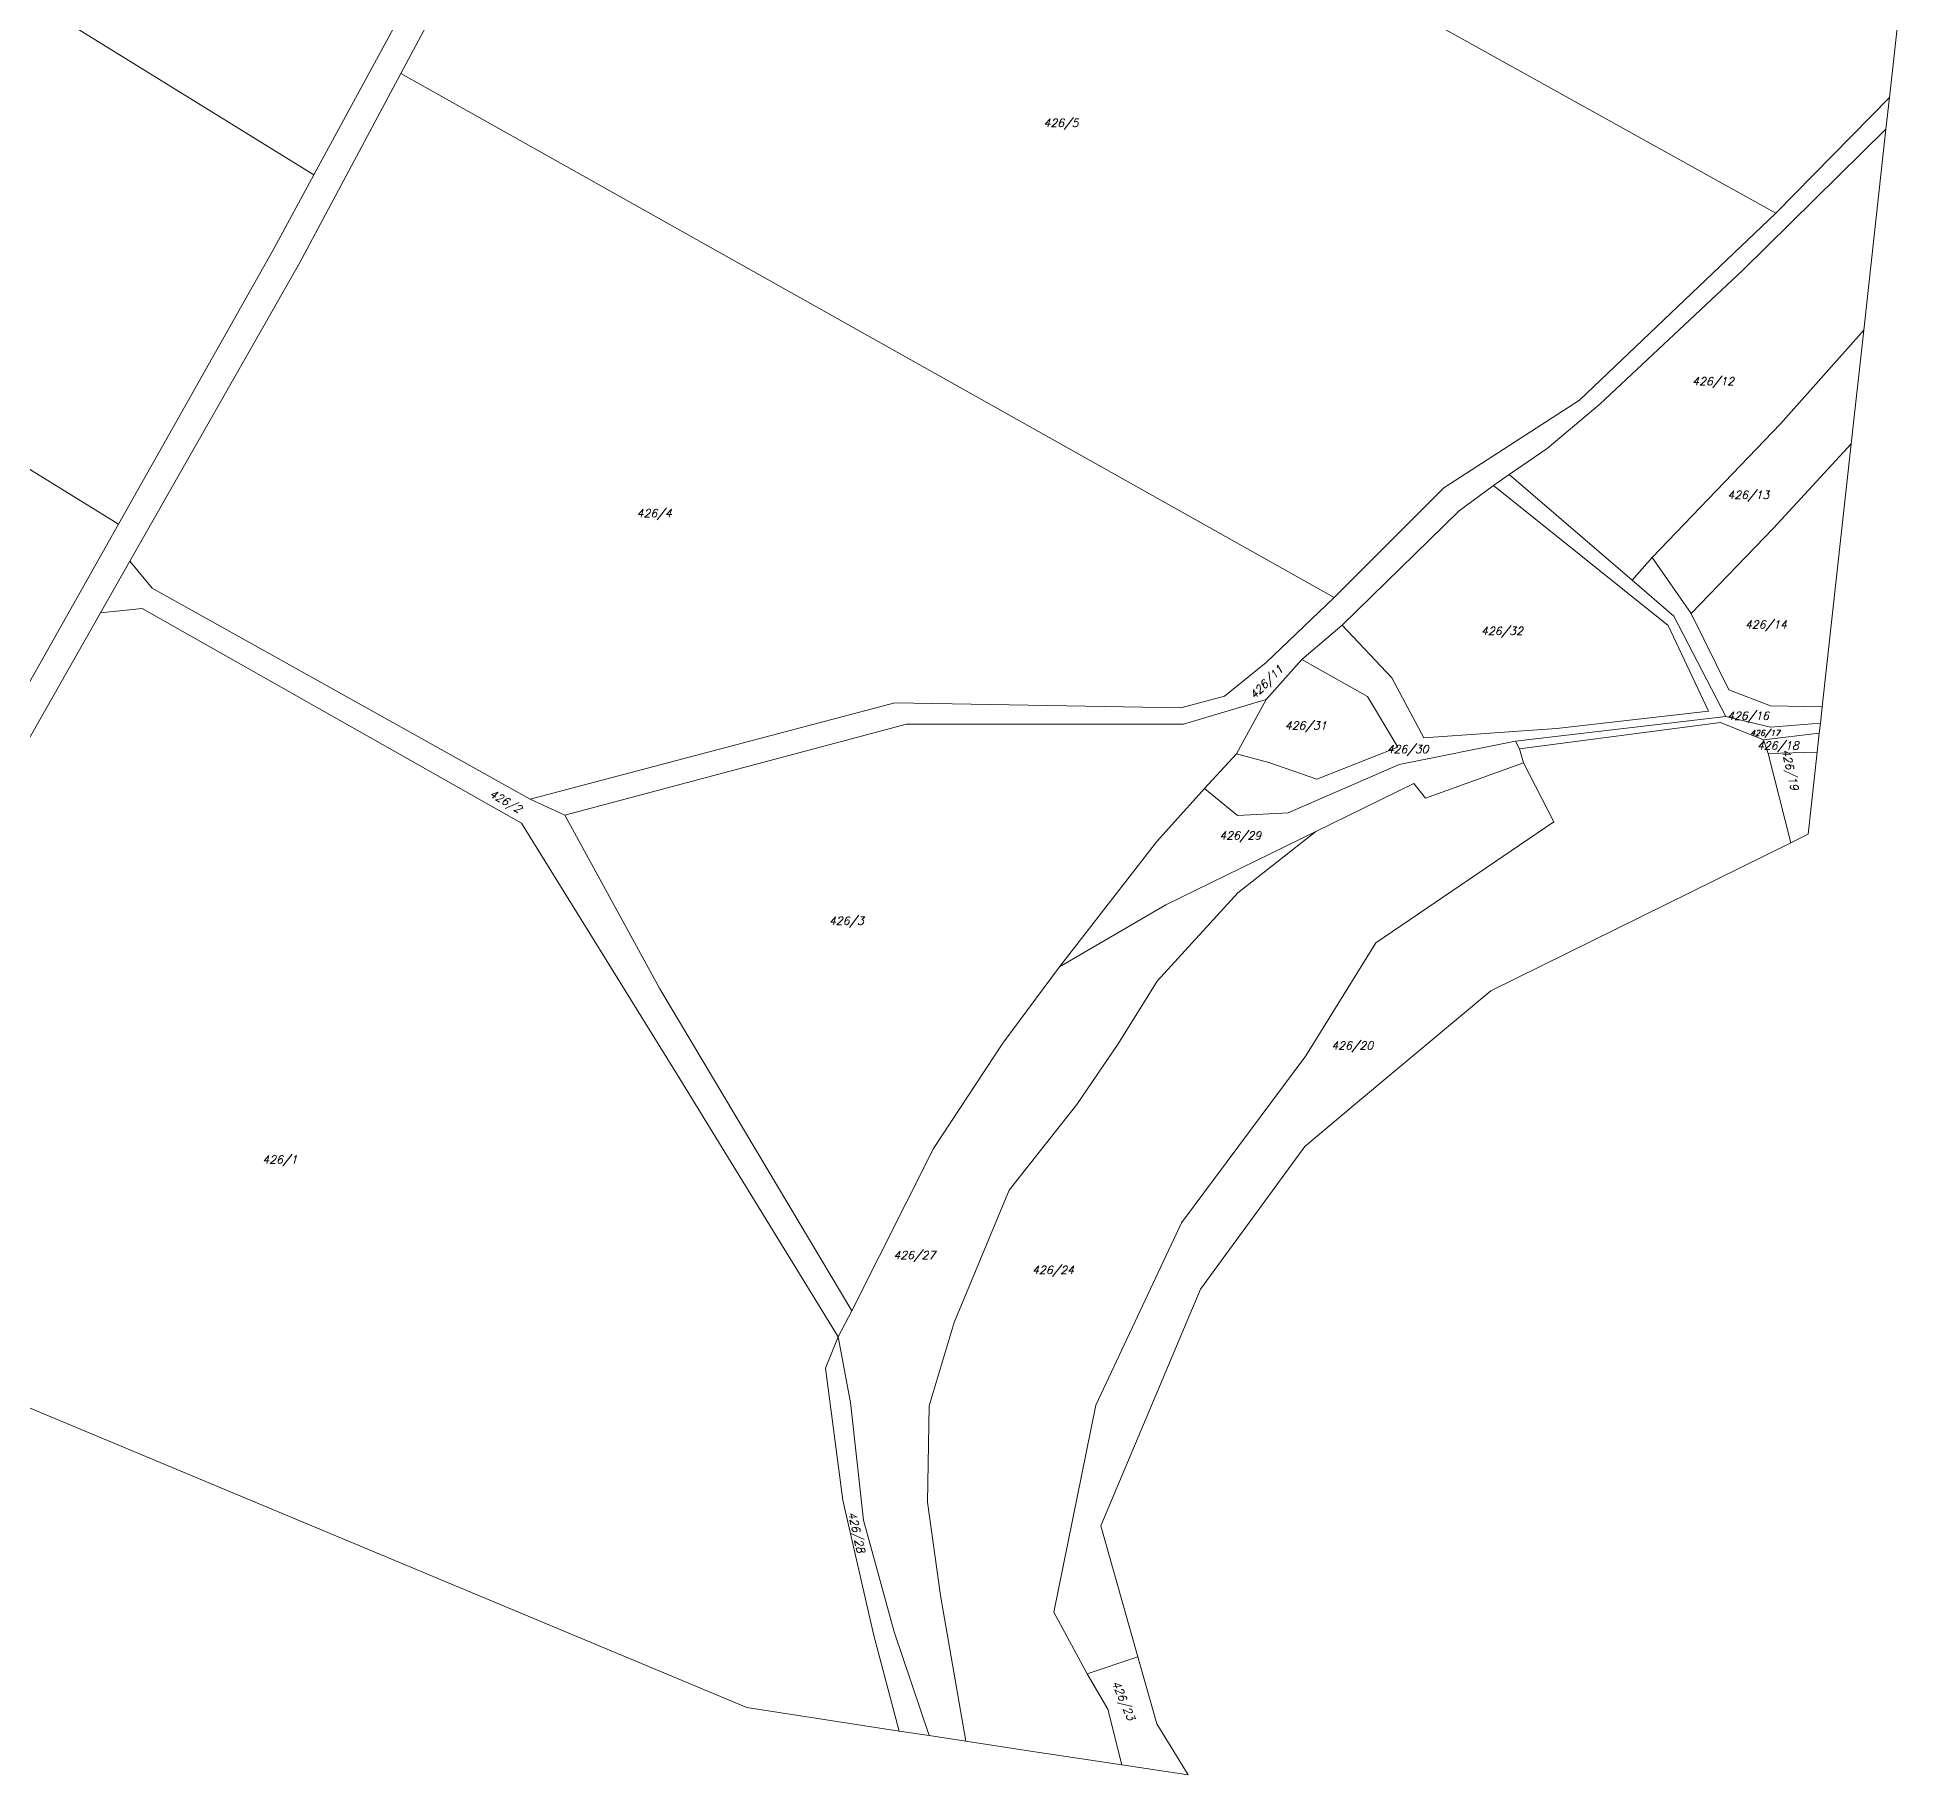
# Model space of a CAD drawing. Header units: millimetres. Extents: x -626414 to -622734, y -1174816 to -1171998.
# Drawn here: x -625481.5 to -625085.6, y -1174816.3 to -1174447.1 of the extents above; entities that cross this region are included whole.
import ezdxf
from ezdxf.enums import TextEntityAlignment as Align

# ---------------------------------------------------------------- set-up
doc = ezdxf.new("R2010")
doc.units = ezdxf.units.MM
doc.layers.add('Dobrinsko_hranice parcel', color=7, linetype='Continuous', lineweight=0)
doc.layers.add('Dobrinsko_parcelní čísla', color=7, linetype='Continuous', lineweight=0)
doc.styles.add('Style-ITALICS', font='ITALICS.shx')

msp = doc.modelspace()

# ---------------------------------------------------------------- linework, layer by layer
at = {"layer": 'Dobrinsko_hranice parcel', "color": 7, "linetype": 'Continuous', "lineweight": 13}
for p, q in [((-625349.19, -1174352.67), (-625112.12, -1174484.5)), ((-625422.74, -1174476.33), (-625607.79, -1174362.04)), ((-625404.31, -1174454.84), (-625358.5, -1174368.93)), ((-625422.74, -1174476.33), (-625400.66, -1174435.54)), ((-625085.59, -1174438.06), (-625088, -1174459.91)), ((-625464.25, -1174550.55), (-625620.37, -1174454.27)), ((-625425.81, -1174495.15), (-625404.31, -1174454.84)), ((-625404.31, -1174454.84), (-625205.98, -1174566.13)), ((-625088, -1174459.91), (-625112.12, -1174484.5)), ((-625088, -1174459.91), (-625088.74, -1174466.65)), ((-625088.74, -1174466.65), (-625119.16, -1174496.63)), ((-625088.74, -1174466.65), (-625093.45, -1174509.37)), ((-625431.2, -1174491.95), (-625422.74, -1174476.33)), ((-625153.82, -1174524.23), (-625112.12, -1174484.5)), ((-625464.25, -1174550.55), (-625431.2, -1174491.95)), ((-625461.84, -1174558.43), (-625425.81, -1174495.15)), ((-625119.16, -1174496.63), (-625149.53, -1174525.08)), ((-625093.45, -1174509.37), (-625111.11, -1174529.27)), ((-625093.45, -1174509.37), (-625096.11, -1174533.48)), ((-625182.67, -1174542.86), (-625153.82, -1174524.23)), ((-625149.53, -1174525.08), (-625160.7, -1174534.52)), ((-625111.11, -1174529.27), (-625138.4, -1174557.65)), ((-625160.7, -1174534.52), (-625168.76, -1174540.05)), ((-625096.11, -1174533.48), (-625112.64, -1174551.4)), ((-625096.11, -1174533.48), (-625102.27, -1174589.39)), ((-625205.98, -1174566.13), (-625182.67, -1174542.86)), ((-625172.13, -1174542.32), (-625179.42, -1174547.74)), ((-625168.76, -1174540.05), (-625172.13, -1174542.32)), ((-625172.13, -1174542.32), (-625135.03, -1174572.12)), ((-625168.76, -1174540.05), (-625142.69, -1174562.47)), ((-625501.27, -1174616.16), (-625464.25, -1174550.55)), ((-625179.42, -1174547.74), (-625204.27, -1174572.03)), ((-625112.64, -1174551.4), (-625130.12, -1174569.57)), ((-625468.11, -1174569.44), (-625461.84, -1174558.43)), ((-625457.16, -1174564.18), (-625461.84, -1174558.43)), ((-625138.4, -1174557.65), (-625142.69, -1174562.47)), ((-625138.4, -1174557.65), (-625130.12, -1174569.57)), ((-625142.69, -1174562.47), (-625133.8, -1174570.14)), ((-625376.82, -1174609.02), (-625457.16, -1174564.18)), ((-625220.4, -1174579.94), (-625205.98, -1174566.13)), ((-625497.97, -1174621.9), (-625468.11, -1174569.44)), ((-625459.25, -1174568.49), (-625468.11, -1174569.44)), ((-625378.66, -1174614.13), (-625459.25, -1174568.49)), ((-625133.8, -1174570.14), (-625122.76, -1174591.42)), ((-625130.12, -1174569.57), (-625122.15, -1174585.75)), ((-625204.27, -1174572.03), (-625212.81, -1174579.35)), ((-625204.27, -1174572.03), (-625193.7, -1174583.21)), ((-625135.03, -1174572.12), (-625126.44, -1174590.29)), ((-625229.25, -1174587.11), (-625220.4, -1174579.94)), ((-625212.81, -1174579.35), (-625220.4, -1174587.84)), ((-625212.81, -1174579.35), (-625198.91, -1174587.18)), ((-625193.7, -1174583.21), (-625186.95, -1174595.98)), ((-625122.15, -1174585.75), (-625113.25, -1174589.15)), ((-625376.82, -1174609.02), (-625299.32, -1174588.51)), ((-625299.32, -1174588.51), (-625238.58, -1174589.59)), ((-625238.58, -1174589.59), (-625229.25, -1174587.11)), ((-625220.4, -1174587.84), (-625237.99, -1174593.06)), ((-625220.4, -1174587.84), (-625226.72, -1174599.4)), ((-625198.91, -1174587.18), (-625192.47, -1174597.96)), ((-625158.74, -1174593.99), (-625126.44, -1174590.29)), ((-625113.25, -1174589.15), (-625102.27, -1174589.39)), ((-625102.27, -1174589.39), (-625102.65, -1174592.82)), ((-625296.87, -1174593.06), (-625369.46, -1174612.43)), ((-625237.99, -1174593.06), (-625296.87, -1174593.06)), ((-625186.95, -1174595.98), (-625158.74, -1174593.99)), ((-625167.44, -1174596.7), (-625122.76, -1174591.42)), ((-625166.58, -1174598.29), (-625123.86, -1174592.73)), ((-625123.86, -1174592.73), (-625114.74, -1174596.4)), ((-625122.76, -1174591.42), (-625113.25, -1174593.69)), ((-625113.25, -1174593.69), (-625102.65, -1174592.82)), ((-625102.65, -1174592.82), (-625102.89, -1174594.99)), ((-625192.47, -1174597.96), (-625209.65, -1174604.77)), ((-625192.17, -1174601.65), (-625167.44, -1174596.7)), ((-625167.44, -1174596.7), (-625166.58, -1174598.29)), ((-625166.58, -1174598.29), (-625165.72, -1174601.27)), ((-625114.74, -1174596.4), (-625102.89, -1174594.99)), ((-625114.74, -1174596.4), (-625113.78, -1174599.28)), ((-625102.89, -1174594.99), (-625103.33, -1174599.03)), ((-625226.72, -1174599.4), (-625233.52, -1174606.72)), ((-625219.84, -1174601.24), (-625226.72, -1174599.4)), ((-625209.65, -1174604.77), (-625219.84, -1174601.24)), ((-625215.78, -1174611.87), (-625192.17, -1174601.65)), ((-625165.72, -1174601.27), (-625186.57, -1174608.76)), ((-625165.72, -1174601.27), (-625159.28, -1174613.79)), ((-625113.78, -1174599.28), (-625103.33, -1174599.03)), ((-625113.78, -1174599.28), (-625108.96, -1174618.25)), ((-625103.33, -1174599.03), (-625105.25, -1174616.41)), ((-625209.88, -1174615.86), (-625189.02, -1174605.64)), ((-625189.02, -1174605.64), (-625186.57, -1174608.76)), ((-625369.46, -1174612.43), (-625376.82, -1174609.02)), ((-625233.52, -1174606.72), (-625243.64, -1174617.99)), ((-625233.52, -1174606.72), (-625226.51, -1174612.44)), ((-625345.55, -1174667.48), (-625378.66, -1174614.13)), ((-625349.23, -1174649.32), (-625369.46, -1174612.43)), ((-625226.51, -1174612.44), (-625215.78, -1174611.87)), ((-625159.28, -1174613.79), (-625197.15, -1174639.55)), ((-625243.64, -1174617.99), (-625264.35, -1174644.62)), ((-625209.88, -1174615.86), (-625241.77, -1174631.47)), ((-625226.43, -1174628.91), (-625209.88, -1174615.86)), ((-625105.25, -1174616.41), (-625108.96, -1174618.25)), ((-625108.96, -1174618.25), (-625172.71, -1174649.73)), ((-625243.6, -1174647.64), (-625226.43, -1174628.91)), ((-625241.77, -1174631.47), (-625264.35, -1174644.62)), ((-625197.15, -1174639.55), (-625212.02, -1174663.54)), ((-625264.35, -1174644.62), (-625276.37, -1174660.86)), ((-625308.44, -1174717.73), (-625349.23, -1174649.32)), ((-625251.88, -1174660.98), (-625243.6, -1174647.64)), ((-625172.71, -1174649.73), (-625200.99, -1174673.37)), ((-625276.37, -1174660.86), (-625291.12, -1174683.25)), ((-625260.62, -1174673.9), (-625251.88, -1174660.98)), ((-625212.02, -1174663.54), (-625238.39, -1174699.01)), ((-625311.34, -1174723.2), (-625345.55, -1174667.48)), ((-625200.99, -1174673.37), (-625212.24, -1174682.78)), ((-625275.04, -1174692.06), (-625260.62, -1174673.9)), ((-625291.12, -1174683.25), (-625308.44, -1174717.73)), ((-625212.24, -1174682.78), (-625234.37, -1174713.1)), ((-625286.69, -1174720.16), (-625275.04, -1174692.06)), ((-625238.39, -1174699.01), (-625256.64, -1174737.75)), ((-625234.37, -1174713.1), (-625255.52, -1174763.36)), ((-625308.44, -1174717.73), (-625311.34, -1174723.2)), ((-625292.05, -1174737.89), (-625286.69, -1174720.16)), ((-625311.34, -1174723.2), (-625314.02, -1174729.87)), ((-625311.34, -1174723.2), (-625308.76, -1174737.18)), ((-625330.76, -1174802.02), (-625504.54, -1174729.44)), ((-625314.02, -1174729.87), (-625310.39, -1174757.94)), ((-625308.76, -1174737.18), (-625305.99, -1174762.15)), ((-625292.36, -1174758.33), (-625292.05, -1174737.89)), ((-625256.64, -1174737.75), (-625265.53, -1174781.74)), ((-625310.39, -1174757.94), (-625303.77, -1174786.68)), ((-625289.6, -1174778.19), (-625292.36, -1174758.33)), ((-625305.99, -1174762.15), (-625299.5, -1174785.91)), ((-625255.52, -1174763.36), (-625247.67, -1174791.23)), ((-625284.23, -1174809.16), (-625289.6, -1174778.19)), ((-625265.53, -1174781.74), (-625258.48, -1174794.8)), ((-625303.77, -1174786.68), (-625298.37, -1174806.99)), ((-625299.5, -1174785.91), (-625292.06, -1174807.96)), ((-625258.48, -1174794.8), (-625247.67, -1174791.23)), ((-625247.67, -1174791.23), (-625243.66, -1174805.47)), ((-625254.03, -1174802.32), (-625258.48, -1174794.8)), ((-625298.37, -1174806.99), (-625330.76, -1174802.02)), ((-625251.08, -1174814.16), (-625254.03, -1174802.32)), ((-625292.06, -1174807.96), (-625298.37, -1174806.99)), ((-625284.23, -1174809.16), (-625292.06, -1174807.96)), ((-625243.66, -1174805.47), (-625236.98, -1174816.27)), ((-625271.44, -1174811.12), (-625284.23, -1174809.16)), ((-625271.44, -1174811.12), (-625251.08, -1174814.16)), ((-625236.98, -1174816.27), (-625251.08, -1174814.16))]:
    msp.add_line(p, q, dxfattribs=at)

# ---------------------------------------------------------------- texts
at = {"layer": 'Dobrinsko_parcelní čísla', "color": 7, "linetype": 'Continuous', "lineweight": 0, "style": 'Style-ITALICS'}
for s, height, p in [('426/5', 1.7, (-625264.02, -1174466.155)), ('426/12', 1.7, (-625125.46, -1174521.065)), ('426/13', 1.7, (-625117.98, -1174545.205)), ('426/4', 1.7, (-625350.46, -1174549.105)), ('426/32', 1.7, (-625170.32, -1174574.115)), ('426/14', 1.7, (-625114.24, -1174572.755)), ('426/16', 1.7, (-625118.03, -1174592.135)), ('426/31', 1.7, (-625212.02, -1174594.205)), ('426/17', 1.2, (-625114.4, -1174595.51)), ('426/30', 1.7, (-625190.36, -1174599.225)), ('426/18', 1.7, (-625111.7, -1174598.465)), ('426/29', 1.7, (-625225.93, -1174617.575)), ('426/3', 1.7, (-625309.61, -1174635.685)), ('426/20', 1.7, (-625202.14, -1174662.205)), ('426/1', 1.7, (-625430, -1174686.425)), ('426/27', 1.7, (-625295.18, -1174706.705)), ('426/24', 1.7, (-625265.71, -1174709.875))]:
    msp.add_text(s, height=height, dxfattribs=at).set_placement(p, align=Align.CENTER)
for s, rotation, p in [('426/11', 45, (-625219.779, -1174584.73)), ('426/19', 283, (-625109.884, -1174602.865)), ('426/2', 330, (-625382.432, -1174610.158)), ('426/28', 283, (-625308.274, -1174764.905)), ('426/23', 293, (-625251.501, -1174800.816))]:
    msp.add_text(s, height=1.7, rotation=rotation, dxfattribs=at).set_placement(p, align=Align.CENTER)

doc.saveas('drawing.dxf')
